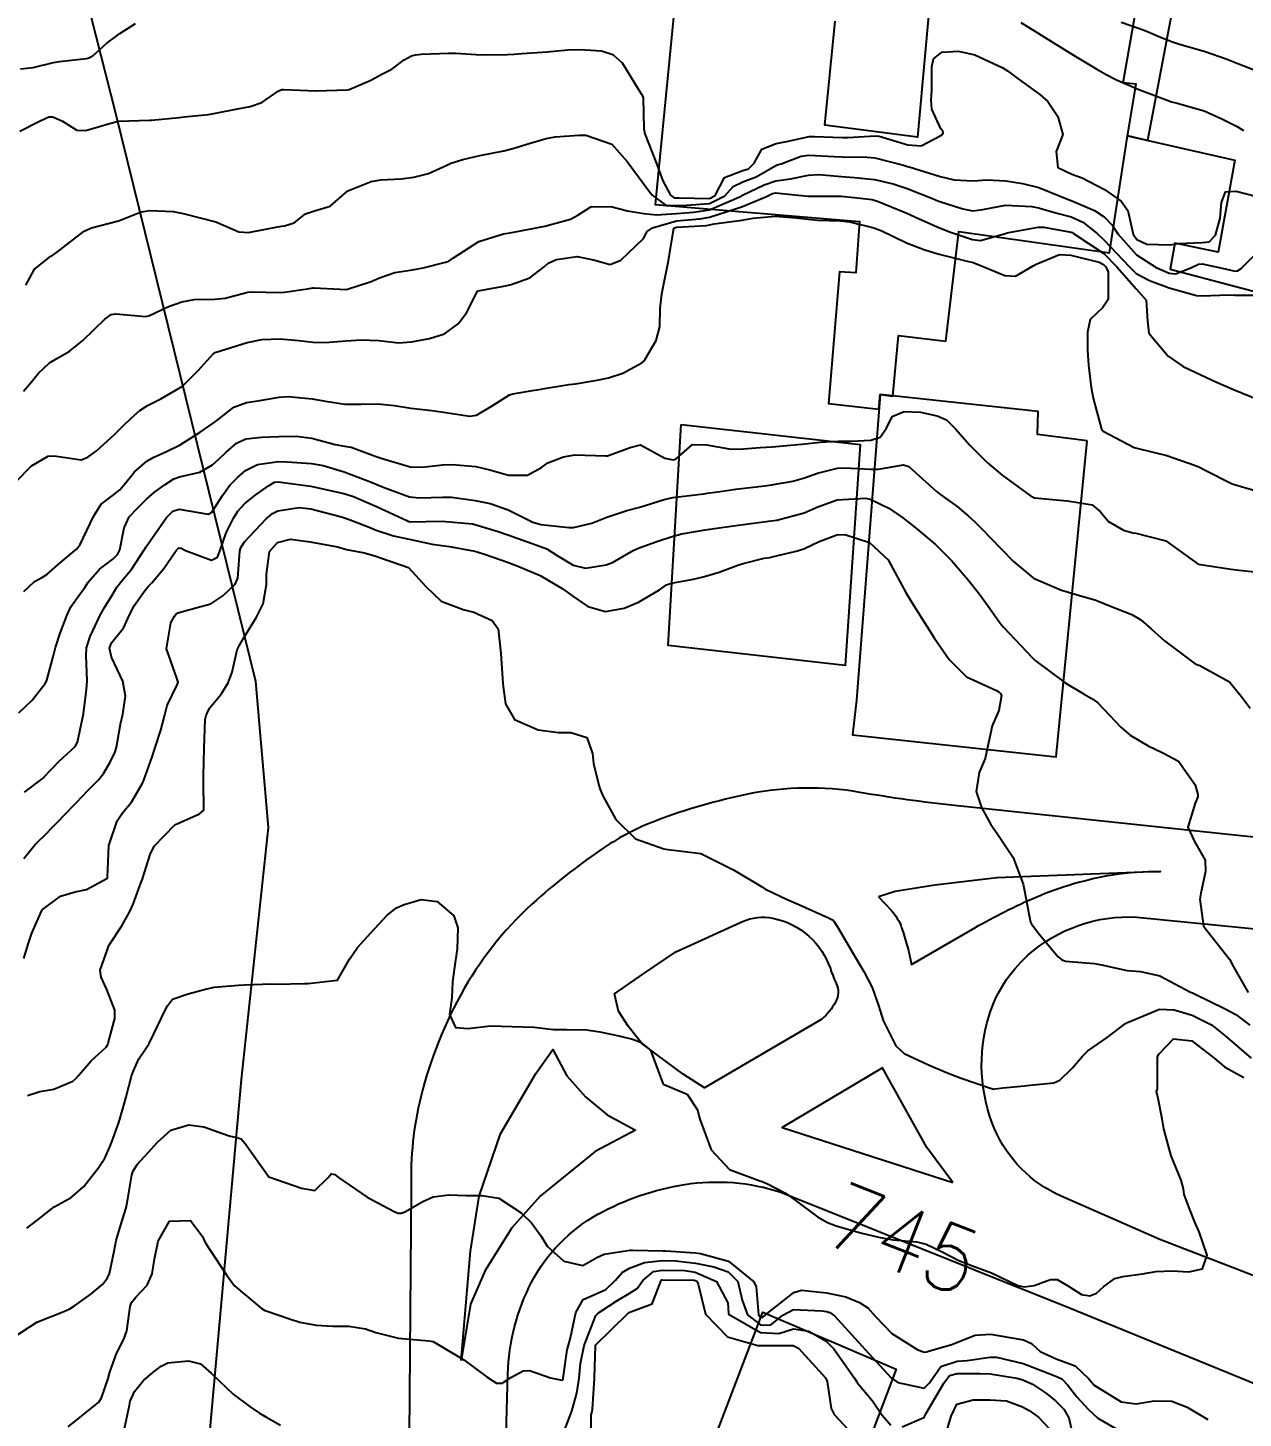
# Model space of a CAD drawing. Header units: metres. Extents: x 318500 to 325275, y 7408834 to 7428799.
# Drawn here: x 320256.3 to 320330.3, y 7413129 to 7413213.5 of the extents above; entities that cross this region are included whole.
import ezdxf
from ezdxf.enums import TextEntityAlignment as Align

# ---------------------------------------------------------------- set-up
doc = ezdxf.new("R2010")
doc.units = ezdxf.units.M
doc.header["$MEASUREMENT"] = 0
for name, color, linetype in [('Cotas', 45, 'Continuous'), ('Curvas de Nivel 1m', 11, 'Continuous'), ('Curvas de Nivel 5m', 15, 'Continuous'), ('Divisas', 45, 'Continuous'), ('Edificações', 30, 'Continuous'), ('Vias Primárias', 230, 'Continuous')]:
    doc.layers.add(name, color=color, linetype=linetype)
doc.styles.add('Style-STANDARD', font='STANDARD.shx')

msp = doc.modelspace()

# ---------------------------------------------------------------- linework, layer by layer
at = {"layer": 'Curvas de Nivel 1m', "flags": 128}
for points, elevation in [([(320316.727, 7413213.848), (320317.95, 7413213.093), (320317.971, 7413213.08), (320318.004, 7413213.059), (320319.933, 7413211.874), (320321.351, 7413211.016), (320321.915, 7413210.69), (320322.548, 7413210.363), (320323.902, 7413209.772), (320325.782, 7413209.062), (320325.891, 7413209.033), (320326.243, 7413208.946), (320327.885, 7413208.48), (320328.959, 7413207.992), (320329.876, 7413207.522), (320330.269, 7413207.289)], 734), ([(320322.828, 7413213.867), (320323.955, 7413213.494), (320324.328, 7413213.348), (320325.234, 7413212.961), (320325.946, 7413212.685), (320326.327, 7413212.563), (320327.937, 7413212.093), (320329.209, 7413211.633), (320329.927, 7413211.353), (320331.119, 7413210.882)], 733), ([(320255.907, 7413211.039), (320256.667, 7413211.121), (320257.913, 7413211.421), (320258.282, 7413211.487), (320259.918, 7413211.666), (320260.053, 7413211.693), (320260.306, 7413211.826), (320261.147, 7413212.599), (320261.934, 7413213.174), (320262.903, 7413213.796)], 734), ([(320256.219, 7413197.883), (320256.764, 7413198.855), (320257.757, 7413199.637), (320257.894, 7413199.721), (320258.078, 7413199.855), (320259.773, 7413201.153), (320260.226, 7413201.375), (320261.78, 7413201.761), (320261.932, 7413201.808), (320263.247, 7413202.329), (320263.79, 7413202.422), (320265.181, 7413202.368), (320265.787, 7413202.234), (320267.78, 7413201.73), (320269.19, 7413201.125), (320269.774, 7413201.079), (320271.538, 7413201.434), (320271.778, 7413201.472), (320271.954, 7413201.493), (320272.536, 7413201.662), (320273.225, 7413202.219), (320273.791, 7413202.39), (320274.741, 7413202.691), (320275.81, 7413203.62), (320277.232, 7413204.186), (320277.82, 7413204.28), (320279.055, 7413204.345), (320279.823, 7413204.442), (320280.71, 7413204.674), (320281.835, 7413205.175), (320282.081, 7413205.291), (320282.799, 7413205.526), (320283.843, 7413205.768), (320285.288, 7413206.053), (320285.847, 7413206.194), (320286.902, 7413206.521), (320287.86, 7413206.805), (320288.414, 7413206.899), (320289.864, 7413206.999), (320290.28, 7413207.01), (320291.856, 7413206.458), (320292.792, 7413205.396), (320293.819, 7413204.009), (320294.291, 7413203.373), (320295.163, 7413202.719), (320295.804, 7413202.716), (320296.398, 7413202.751), (320297.805, 7413202.844), (320298.735, 7413203.316), (320299.243, 7413203.884), (320299.823, 7413204.16), (320300.643, 7413204.472), (320301.838, 7413205.157), (320301.917, 7413205.191), (320302.15, 7413205.267), (320303.381, 7413205.721), (320303.848, 7413205.791), (320305.373, 7413205.701), (320305.847, 7413205.675), (320307.378, 7413205.666), (320307.846, 7413205.622), (320309.602, 7413205.172), (320309.839, 7413205.1), (320309.942, 7413205.065), (320311.83, 7413204.488), (320312.67, 7413204.284), (320313.827, 7413204.219), (320314.655, 7413204.274), (320315.827, 7413204.219), (320316.829, 7413204.071), (320317.821, 7413203.814), (320319.779, 7413203.03), (320319.802, 7413203.022), (320321.205, 7413202.417), (320321.8, 7413202.043), (320322.308, 7413201.515), (320322.638, 7413200.997), (320323.771, 7413199.718), (320324.957, 7413198.962), (320325.755, 7413198.617), (320326.137, 7413198.564), (320327.07, 7413198.937), (320327.538, 7413199.157), (320327.764, 7413199.167), (320328.976, 7413198.912), (320329.758, 7413198.735), (320329.912, 7413198.743), (320330.128, 7413198.894), (320330.95, 7413199.705)], 736), ([(320256.077, 7413191.442), (320256.469, 7413191.872), (320256.997, 7413192.529), (320257.67, 7413193.162), (320258.108, 7413193.419), (320258.867, 7413193.842), (320259.687, 7413194.524), (320261.041, 7413195.817), (320261.424, 7413196.093), (320261.705, 7413196.139), (320263.508, 7413195.977), (320263.704, 7413196.023), (320264.9, 7413196.574), (320265.717, 7413196.874), (320266.458, 7413197.003), (320267.719, 7413197.028), (320268.348, 7413197.093), (320269.726, 7413197.455), (320269.941, 7413197.482), (320271.727, 7413197.439), (320271.947, 7413197.447), (320273.354, 7413197.654), (320273.673, 7413197.708), (320273.731, 7413197.713), (320275.73, 7413197.62), (320277.23, 7413198.105), (320277.741, 7413198.334), (320278.675, 7413198.652), (320279.749, 7413198.811), (320280.382, 7413198.929), (320281.756, 7413199.271), (320281.946, 7413199.348), (320282.229, 7413199.533), (320283.77, 7413200.53), (320285.276, 7413200.996), (320285.776, 7413201.088), (320287.78, 7413201.46), (320289.339, 7413201.884), (320289.791, 7413202.14), (320290.589, 7413202.635), (320291.803, 7413202.666), (320292.804, 7413202.398), (320293.799, 7413202.232), (320294.58, 7413202.15), (320295.799, 7413202.247), (320296.818, 7413202.322), (320297.801, 7413202.467), (320299.718, 7413203.301), (320299.773, 7413203.339), (320299.811, 7413203.361), (320301.125, 7413203.976), (320301.824, 7413204.22), (320302.733, 7413204.354), (320303.83, 7413204.566), (320304.455, 7413204.616), (320305.829, 7413204.486), (320306.614, 7413204.422), (320307.827, 7413204.298), (320308.967, 7413204.034), (320309.819, 7413203.751), (320311.368, 7413203.147), (320311.677, 7413203.011), (320311.808, 7413202.959), (320313.21, 7413202.525), (320313.803, 7413202.406), (320314.422, 7413202.486), (320315.807, 7413202.748), (320317.4, 7413202.66), (320317.805, 7413202.578), (320319.007, 7413202.247), (320319.8, 7413202.027), (320320.493, 7413201.719), (320321.382, 7413201.014), (320321.784, 7413200.633), (320323.347, 7413198.986), (320323.754, 7413198.595), (320324.551, 7413198.164), (320325.742, 7413197.72), (320327.41, 7413197.258), (320327.734, 7413197.227), (320329.353, 7413197.288), (320329.735, 7413197.266), (320331.346, 7413197.265)], 737), ([(320255.57, 7413185.88), (320256.566, 7413186.889), (320257.594, 7413187.478), (320257.947, 7413187.502), (320259.592, 7413187.268), (320259.997, 7413187.421), (320260.525, 7413187.816), (320261.61, 7413188.792), (320262.114, 7413189.296), (320262.629, 7413189.79), (320263.156, 7413190.256), (320263.632, 7413190.554), (320264.437, 7413190.969), (320265.649, 7413191.671), (320265.698, 7413191.701), (320265.758, 7413191.748), (320266.707, 7413192.692), (320267.632, 7413193.721), (320267.68, 7413193.753), (320267.737, 7413193.776), (320269.687, 7413194.401), (320270.582, 7413194.58), (320271.689, 7413194.618), (320272.835, 7413194.513), (320273.688, 7413194.404), (320274.433, 7413194.384), (320275.689, 7413194.486), (320276.639, 7413194.555), (320277.689, 7413194.511), (320278.883, 7413194.383), (320279.689, 7413194.424), (320280.773, 7413194.636), (320281.694, 7413194.915), (320282.509, 7413195.528), (320283.032, 7413196.198), (320283.695, 7413197.511), (320283.713, 7413197.528), (320283.73, 7413197.535), (320285.392, 7413197.837), (320285.736, 7413197.911), (320286.885, 7413198.331), (320287.753, 7413198.988), (320287.995, 7413199.218), (320288.501, 7413199.449), (320289.762, 7413199.613), (320290.742, 7413199.42), (320291.756, 7413199.135), (320292.415, 7413199.4), (320293.78, 7413200.711), (320294.011, 7413201.152), (320294.33, 7413201.372), (320295.794, 7413201.787), (320297.221, 7413201.91), (320297.797, 7413202.006), (320298.823, 7413202.337), (320299.804, 7413202.658), (320301.266, 7413203.278), (320301.624, 7413203.462), (320301.813, 7413203.503), (320303.774, 7413203.287), (320303.811, 7413203.285), (320305.737, 7413203.295), (320305.811, 7413203.292), (320306.603, 7413203.208), (320307.697, 7413203.079), (320307.809, 7413203.05), (320308.019, 7413202.977), (320309.801, 7413202.251), (320310.554, 7413201.915), (320311.792, 7413201.36), (320311.949, 7413201.296), (320312.385, 7413201.131), (320313.783, 7413200.661), (320314.288, 7413200.599), (320315.789, 7413201.012), (320315.843, 7413201.035), (320316.006, 7413201.087), (320317.794, 7413201.415), (320318.136, 7413201.397), (320319.791, 7413201.108), (320319.848, 7413201.087), (320319.934, 7413201.029), (320321.772, 7413199.796), (320322.561, 7413198.998), (320323.74, 7413197.647), (320324.344, 7413196.971), (320324.43, 7413195.682), (320324.513, 7413194.968), (320325.689, 7413193.572), (320326.607, 7413192.941), (320327.672, 7413192.429), (320328.586, 7413191.997), (320329.659, 7413191.527), (320331.315, 7413190.875)], 738), ([(320256.104, 7413179.25), (320256.757, 7413179.867), (320257.235, 7413180.122), (320257.496, 7413180.284), (320258.343, 7413181.012), (320259.307, 7413181.833), (320259.523, 7413182.112), (320260.342, 7413183.818), (320260.806, 7413184.557), (320261.56, 7413185.135), (320261.934, 7413185.426), (320262.247, 7413185.793), (320262.834, 7413186.535), (320263.591, 7413187.186), (320263.968, 7413187.401), (320264.775, 7413187.762), (320265.604, 7413188.179), (320266.824, 7413188.944), (320267.618, 7413189.48), (320267.754, 7413189.583), (320267.915, 7413189.717), (320268.869, 7413190.47), (320269.636, 7413190.753), (320270.465, 7413190.86), (320271.641, 7413191.068), (320272.189, 7413191.115), (320273.64, 7413190.977), (320274.441, 7413190.829), (320275.635, 7413190.634), (320276.594, 7413190.648), (320277.636, 7413190.674), (320278.65, 7413190.56), (320279.633, 7413190.404), (320280.925, 7413190.253), (320281.629, 7413190.16), (320283.236, 7413189.906), (320283.627, 7413189.967), (320284.58, 7413190.552), (320285.646, 7413191.209), (320285.851, 7413191.282), (320287.046, 7413191.469), (320287.562, 7413191.55), (320287.652, 7413191.568), (320289.25, 7413191.842), (320289.657, 7413191.882), (320290.973, 7413192.104), (320291.663, 7413192.253), (320292.538, 7413192.525), (320293.677, 7413193.154), (320293.801, 7413193.255), (320293.893, 7413193.377), (320294.552, 7413194.513), (320294.789, 7413195.364), (320294.808, 7413196.451), (320294.899, 7413197.362), (320295.038, 7413198.063), (320295.31, 7413199.357), (320295.372, 7413199.75), (320295.623, 7413201.353), (320295.791, 7413201.411), (320297.616, 7413201.508), (320297.792, 7413201.54), (320298.077, 7413201.61), (320299.795, 7413201.834), (320300.456, 7413201.95), (320301.798, 7413202.069), (320303.077, 7413201.978), (320303.796, 7413201.89), (320304.396, 7413201.841), (320305.796, 7413201.798), (320306.317, 7413201.734), (320307.792, 7413201.373), (320308.275, 7413201.185), (320309.779, 7413200.455), (320310.896, 7413200.031), (320311.769, 7413199.755), (320313.558, 7413199.318), (320313.762, 7413199.269), (320314.24, 7413199.105), (320315.751, 7413198.461), (320316.408, 7413198.422), (320317.487, 7413199.064), (320317.662, 7413199.161), (320317.762, 7413199.206), (320319.074, 7413199.737), (320319.77, 7413199.711), (320321.503, 7413199.273), (320321.762, 7413199.13), (320321.879, 7413199.008), (320322.043, 7413198.718), (320322.035, 7413197.005), (320321.725, 7413196.513), (320320.943, 7413195.792), (320320.778, 7413195.019), (320320.793, 7413193.92), (320320.837, 7413193.018), (320321.011, 7413191.665), (320321.131, 7413191.015), (320321.631, 7413189.132), (320321.673, 7413189.052), (320321.737, 7413189.008), (320323.615, 7413188.011), (320324.866, 7413187.706), (320325.609, 7413187.529), (320327.291, 7413186.933), (320327.598, 7413186.806), (320327.851, 7413186.672), (320329.583, 7413185.798), (320331.098, 7413185.357)], 739), ([(320256.146, 7413167.044), (320257.22, 7413167.861), (320257.282, 7413167.91), (320257.331, 7413167.958), (320258.252, 7413168.94), (320259.221, 7413169.832), (320259.363, 7413170.086), (320259.743, 7413171.825), (320259.924, 7413173.301), (320259.95, 7413173.822), (320259.888, 7413175.369), (320259.923, 7413175.823), (320260.141, 7413176.514), (320260.746, 7413177.811), (320261.002, 7413178.272), (320261.478, 7413179.031), (320261.77, 7413179.513), (320261.983, 7413179.795), (320262.667, 7413180.624), (320263.429, 7413181.781), (320263.461, 7413181.84), (320263.522, 7413181.959), (320264.779, 7413183.761), (320265.157, 7413184.144), (320265.548, 7413184.268), (320267.312, 7413183.955), (320267.545, 7413184.075), (320268.18, 7413185.094), (320268.642, 7413185.709), (320269.092, 7413186.19), (320269.584, 7413186.618), (320270.309, 7413186.969), (320271.592, 7413187.16), (320272.108, 7413187.147), (320273.591, 7413187.037), (320274.308, 7413186.914), (320275.584, 7413186.531), (320277.282, 7413185.886), (320277.573, 7413185.768), (320278.017, 7413185.583), (320279.562, 7413185.015), (320280.172, 7413184.943), (320281.562, 7413184.999), (320282.112, 7413184.982), (320283.559, 7413184.794), (320284.455, 7413184.598), (320285.551, 7413184.215), (320287.062, 7413183.465), (320287.539, 7413183.321), (320289.248, 7413183.146), (320289.537, 7413183.141), (320290.655, 7413183.413), (320291.554, 7413183.765), (320292.768, 7413184.177), (320293.56, 7413184.381), (320295.047, 7413184.84), (320295.566, 7413184.976), (320297.442, 7413185.196), (320297.569, 7413185.208), (320297.665, 7413185.223), (320298.299, 7413185.313), (320299.398, 7413185.477), (320299.573, 7413185.493), (320301.172, 7413185.68), (320301.577, 7413185.738), (320302.859, 7413185.972), (320303.584, 7413186.174), (320304.37, 7413186.45), (320305.593, 7413186.746), (320306.029, 7413186.778), (320307.593, 7413186.694), (320308.085, 7413186.691), (320309.597, 7413186.949), (320309.916, 7413186.845), (320311.573, 7413185.361), (320311.859, 7413185.136), (320312.857, 7413184.415), (320313.557, 7413183.834), (320313.935, 7413183.486), (320314.313, 7413183.099), (320315.531, 7413181.841), (320316.283, 7413181.072), (320317.505, 7413180.06), (320319.197, 7413179.332), (320319.493, 7413179.253), (320320.291, 7413179.018), (320321.228, 7413178.745), (320321.486, 7413178.647), (320322.077, 7413178.401), (320323.479, 7413177.857), (320324.038, 7413177.534), (320324.675, 7413176.962), (320325.46, 7413176.256), (320327.249, 7413174.923), (320327.438, 7413174.816), (320327.607, 7413174.748), (320329.423, 7413173.77), (320330.133, 7413172.889), (320330.68, 7413172.158)], 741), ([(320256.11, 7413163.029), (320256.8, 7413163.865), (320257.035, 7413164.11), (320257.285, 7413164.342), (320258.742, 7413165.838), (320259.013, 7413166.126), (320259.309, 7413166.434), (320259.995, 7413167.145), (320260.639, 7413167.81), (320260.949, 7413168.192), (320261.346, 7413168.868), (320261.656, 7413169.496), (320261.749, 7413169.796), (320261.987, 7413171.18), (320262.134, 7413171.792), (320262.296, 7413172.891), (320262.117, 7413173.793), (320261.432, 7413175.261), (320261.324, 7413175.802), (320261.443, 7413176.129), (320262.183, 7413177.062), (320262.519, 7413177.789), (320262.828, 7413178.429), (320263.483, 7413179.333), (320263.693, 7413179.571), (320263.88, 7413179.774), (320264.613, 7413180.654), (320265.375, 7413181.752), (320265.522, 7413181.901), (320265.669, 7413181.895), (320265.944, 7413181.744), (320267.512, 7413181.154), (320267.884, 7413181.347), (320268.022, 7413181.715), (320268.416, 7413182.827), (320268.846, 7413183.707), (320269.114, 7413184.137), (320269.554, 7413184.611), (320270.157, 7413185.095), (320270.984, 7413185.679), (320271.353, 7413185.893), (320271.574, 7413185.918), (320273.557, 7413185.653), (320273.635, 7413185.639), (320275.564, 7413185.22), (320276.144, 7413185.029), (320277.552, 7413184.422), (320279.389, 7413183.562), (320279.496, 7413183.517), (320279.539, 7413183.506), (320279.6, 7413183.499), (320281.54, 7413183.54), (320283.396, 7413183.369), (320283.538, 7413183.336), (320284.942, 7413182.896), (320285.532, 7413182.708), (320286.73, 7413182.265), (320287.525, 7413181.988), (320287.91, 7413181.841), (320288.533, 7413181.445), (320289.512, 7413180.864), (320290.253, 7413180.674), (320291.512, 7413180.868), (320291.892, 7413181.019), (320292.532, 7413181.39), (320293.158, 7413181.751), (320293.528, 7413181.911), (320294.605, 7413182.292), (320295.539, 7413182.602), (320296.127, 7413182.756), (320297.545, 7413183), (320297.824, 7413183.039), (320299.55, 7413183.278), (320299.568, 7413183.281), (320299.707, 7413183.298), (320301.553, 7413183.544), (320301.888, 7413183.6), (320303.558, 7413184.041), (320304.395, 7413184.398), (320305.566, 7413184.82), (320307.304, 7413184.93), (320307.567, 7413184.875), (320308.71, 7413184.322), (320309.556, 7413183.734), (320310.302, 7413183.152), (320311.535, 7413182.113), (320312.529, 7413181.125), (320313.503, 7413179.99), (320314.209, 7413179.099), (320314.745, 7413178.353), (320315.472, 7413177.326), (320315.676, 7413177.078), (320317.442, 7413175.214), (320317.612, 7413175.057), (320319.42, 7413173.704), (320320.583, 7413173.012), (320321.118, 7413172.715), (320321.405, 7413172.481), (320322.84, 7413170.986), (320323.383, 7413170.519), (320324.468, 7413169.869), (320325.368, 7413169.452), (320326.31, 7413168.936), (320327.339, 7413167.498), (320327.499, 7413166.918), (320327.485, 7413166.762), (320327.325, 7413166.393), (320326.892, 7413164.926), (320327.297, 7413164.053), (320327.935, 7413162.913), (320327.954, 7413162.228), (320327.68, 7413160.916), (320327.608, 7413160.554), (320327.846, 7413158.914), (320329.204, 7413157.175), (320329.43, 7413156.897), (320329.661, 7413156.425), (320330.556, 7413154.879)], 742), ([(320256.113, 7413156.944), (320256.389, 7413157.868), (320256.586, 7413158.486), (320257.192, 7413159.86), (320257.201, 7413159.879), (320257.221, 7413159.901), (320258.341, 7413160.736), (320259.237, 7413160.991), (320259.919, 7413161.141), (320261.156, 7413161.801), (320261.194, 7413161.858), (320261.28, 7413163.8), (320261.78, 7413165.31), (320262.096, 7413165.792), (320262.65, 7413166.447), (320263.327, 7413167.604), (320263.384, 7413167.724), (320263.408, 7413167.779), (320263.915, 7413169.208), (320264.094, 7413169.769), (320264.437, 7413170.83), (320264.676, 7413171.761), (320264.818, 7413172.329), (320265.407, 7413173.535), (320265.478, 7413173.68), (320265.484, 7413173.749), (320265.414, 7413173.988), (320264.786, 7413175.76), (320265.039, 7413177.34), (320265.273, 7413177.753), (320265.357, 7413177.856), (320265.463, 7413177.948), (320266.861, 7413178.337), (320267.472, 7413178.506), (320268.199, 7413178.993), (320268.958, 7413179.705), (320269.126, 7413180.074), (320269.247, 7413181.703), (320269.303, 7413181.921), (320269.526, 7413182.275), (320270.85, 7413183.68), (320271.224, 7413183.996), (320271.547, 7413184.157), (320272.85, 7413184.351), (320273.549, 7413184.27), (320275.351, 7413183.814), (320275.542, 7413183.76), (320275.944, 7413183.614), (320277.101, 7413183.161), (320277.534, 7413182.989), (320278.594, 7413182.637), (320279.529, 7413182.427), (320280.942, 7413182.13), (320281.525, 7413182.047), (320281.99, 7413181.999), (320283.522, 7413181.699), (320283.675, 7413181.661), (320284.184, 7413181.5), (320285.513, 7413181.035), (320286.201, 7413180.782), (320287.501, 7413180.218), (320288.835, 7413179.44), (320289.483, 7413178.972), (320290.403, 7413178.345), (320291.476, 7413178.035), (320292.617, 7413178.25), (320293.482, 7413178.612), (320294.769, 7413179.361), (320295.195, 7413179.654), (320295.496, 7413179.77), (320296.826, 7413180.004), (320297.503, 7413180.17), (320298.39, 7413180.428), (320299.513, 7413180.85), (320299.844, 7413180.966), (320301.122, 7413181.276), (320301.461, 7413181.33), (320301.521, 7413181.34), (320303.074, 7413181.7), (320303.529, 7413181.846), (320304.47, 7413182.296), (320305.542, 7413182.695), (320306.029, 7413182.727), (320307.536, 7413182.24), (320308.668, 7413181.173), (320309.497, 7413179.642), (320309.749, 7413179.157), (320310.21, 7413178.425), (320311.011, 7413177.145), (320311.459, 7413176.436), (320312.364, 7413175.126), (320313.424, 7413174.061), (320315.26, 7413173.234), (320315.411, 7413173.14), (320315.472, 7413173.079), (320315.559, 7413172.928), (320315.399, 7413172.016), (320314.996, 7413171.086), (320314.695, 7413169.766), (320314.565, 7413169.092), (320314.204, 7413168.24), (320314.015, 7413167.1), (320314.348, 7413166.122), (320314.9, 7413165.086), (320315.302, 7413164.54), (320316.262, 7413163.07), (320316.871, 7413161.449), (320316.956, 7413161.063), (320317.235, 7413159.563), (320317.322, 7413159.15), (320317.362, 7413159.058), (320317.868, 7413158.403), (320319.008, 7413157.033), (320319.198, 7413156.88), (320319.441, 7413156.782), (320321.194, 7413156.629), (320321.644, 7413156.545), (320323.188, 7413156.2), (320324.007, 7413156.148), (320325.184, 7413155.881), (320327.01, 7413154.922), (320327.119, 7413154.87), (320327.169, 7413154.848), (320327.301, 7413154.787), (320329.16, 7413153.876), (320329.809, 7413153.543), (320330.665, 7413152.877)], 743), ([(320256.331, 7413148.608), (320257.075, 7413148.843), (320257.922, 7413149.002), (320259.085, 7413149.485), (320259.272, 7413149.643), (320259.421, 7413149.825), (320260.206, 7413150.711), (320261.116, 7413151.551), (320261.213, 7413151.705), (320261.243, 7413151.799), (320261.63, 7413153.3), (320261.635, 7413153.795), (320261.159, 7413155.064), (320260.799, 7413155.806), (320260.754, 7413156.229), (320261.195, 7413157.491), (320261.275, 7413157.723), (320261.317, 7413157.799), (320262.074, 7413158.928), (320262.55, 7413159.787), (320262.759, 7413160.252), (320263.247, 7413161.577), (320263.303, 7413161.726), (320263.321, 7413161.779), (320263.779, 7413163.266), (320264.041, 7413163.769), (320265.293, 7413165.072), (320266.797, 7413165.728), (320267.06, 7413165.967), (320267.033, 7413167.724), (320267.041, 7413168.018), (320267.078, 7413169.724), (320267.133, 7413171.479), (320267.203, 7413171.723), (320267.249, 7413171.855), (320267.387, 7413172.169), (320268.109, 7413173.003), (320268.54, 7413173.709), (320268.772, 7413174.354), (320269.083, 7413175.704), (320269.191, 7413175.954), (320269.447, 7413176.384), (320270.251, 7413177.688), (320270.661, 7413178.494), (320270.868, 7413179.679), (320270.864, 7413180.315), (320271.053, 7413181.677), (320271.526, 7413182.237), (320272.313, 7413182.443), (320273.526, 7413182.27), (320275.173, 7413181.974), (320275.522, 7413181.868), (320275.717, 7413181.812), (320276.82, 7413181.6), (320277.517, 7413181.399), (320277.793, 7413181.309), (320279.507, 7413180.713), (320280.552, 7413179.549), (320281.477, 7413178.669), (320282.826, 7413178.164), (320283.467, 7413177.995), (320284.575, 7413177.493), (320284.958, 7413176.99), (320285.108, 7413175.485), (320285.239, 7413173.656), (320285.257, 7413173.482), (320285.394, 7413172.424), (320285.947, 7413171.474), (320287.374, 7413170.842), (320288.61, 7413170.679), (320289.372, 7413170.676), (320290.344, 7413170.385), (320290.693, 7413169.41), (320290.737, 7413168.796), (320291.081, 7413167.404), (320291.149, 7413167.224), (320291.322, 7413166.835), (320292.099, 7413165.392), (320293.293, 7413164.222), (320295.029, 7413163.609), (320295.283, 7413163.568), (320297.28, 7413163.32), (320299.265, 7413162.333), (320301.023, 7413161.273), (320301.16, 7413161.182), (320301.249, 7413161.127), (320302.515, 7413160.523), (320303.24, 7413160.222), (320305.046, 7413159.408), (320305.231, 7413159.313), (320305.291, 7413159.28), (320305.362, 7413159.218), (320305.576, 7413158.864), (320306.556, 7413157.2), (320307.184, 7413156.145), (320307.686, 7413155.182), (320308.07, 7413154.087), (320308.365, 7413153.172), (320309.127, 7413151.634), (320309.642, 7413151.155), (320311.11, 7413150.472), (320312.219, 7413150.007), (320313.098, 7413149.664), (320314.83, 7413149.084), (320315.02, 7413149.011), (320315.089, 7413148.997), (320315.164, 7413149.005), (320315.652, 7413149.074), (320316.95, 7413149.204), (320317.092, 7413149.216), (320318.748, 7413149.383), (320319.098, 7413149.545), (320319.859, 7413150.269), (320320.487, 7413151.01), (320320.8, 7413151.329), (320321.128, 7413151.55), (320321.99, 7413152.138), (320323.097, 7413152.981), (320323.129, 7413153.001), (320323.15, 7413153.008), (320323.212, 7413153.041), (320325.159, 7413153.854), (320326.046, 7413153.824), (320327.156, 7413153.488), (320328.331, 7413152.908), (320329.141, 7413152.267), (320330.739, 7413150.876)], 744), ([(320255.443, 7413133.874), (320256.89, 7413134.828), (320258.535, 7413135.474), (320258.898, 7413135.633), (320259.186, 7413135.826), (320260.183, 7413136.539), (320260.92, 7413137.13), (320261.202, 7413137.521), (320261.318, 7413137.796), (320261.597, 7413139.147), (320261.727, 7413139.792), (320262.011, 7413140.748), (320262.321, 7413141.787), (320262.438, 7413142.336), (320262.674, 7413143.783), (320262.758, 7413144.038), (320263.02, 7413144.429), (320263.665, 7413145.136), (320264.228, 7413145.762), (320265.048, 7413146.51), (320266.148, 7413146.83), (320267.05, 7413146.697), (320268.587, 7413146.163), (320269.044, 7413146.055), (320269.325, 7413145.978), (320269.572, 7413145.692), (320271.01, 7413143.67), (320273, 7413142.972), (320273.793, 7413142.837), (320274.611, 7413143.624), (320274.786, 7413143.849), (320275.013, 7413143.801), (320275.244, 7413143.616), (320276.993, 7413142.427), (320278.628, 7413141.565), (320278.878, 7413141.461), (320278.979, 7413141.449), (320279.076, 7413141.462), (320279.317, 7413141.557), (320280.373, 7413142.163), (320280.994, 7413142.448), (320281.944, 7413142.577), (320282.995, 7413142.536), (320283.961, 7413142.53), (320284.993, 7413142.374), (320286.345, 7413141.466), (320286.974, 7413140.869), (320287.566, 7413140.051), (320287.937, 7413139.445), (320288.947, 7413138.542), (320290.089, 7413138.266), (320290.95, 7413138.749), (320291.386, 7413138.963), (320292.957, 7413139.2), (320293.135, 7413139.199), (320294.957, 7413139.158), (320295.151, 7413139.154), (320296.956, 7413139.036), (320297.261, 7413139.011), (320298.949, 7413138.541), (320300.504, 7413137.276), (320300.632, 7413136.979), (320300.778, 7413135.272), (320300.908, 7413135.14), (320301.042, 7413135.134), (320301.215, 7413135.265), (320302.924, 7413136.633), (320303.387, 7413136.774), (320304.924, 7413136.606), (320306.084, 7413136.365), (320306.918, 7413136.017), (320307.431, 7413135.698), (320307.887, 7413135.175), (320308.895, 7413134.129), (320310.459, 7413133.144), (320310.878, 7413132.999), (320310.991, 7413133.026), (320311.323, 7413133.133), (320312.532, 7413133.469), (320312.888, 7413133.611), (320313.948, 7413134.041), (320314.895, 7413134.1), (320316.063, 7413133.898), (320316.89, 7413133.748), (320317.374, 7413133.539), (320317.911, 7413133.045), (320318.874, 7413132.597), (320320.028, 7413132.173), (320320.856, 7413131.397), (320321.193, 7413130.997), (320322.84, 7413129.974), (320323.741, 7413129.869), (320324.841, 7413130.04), (320325.923, 7413130.016), (320326.837, 7413129.666), (320328.105, 7413128.907)], 746), ([(320258.806, 7413128.459), (320260.466, 7413129.805), (320260.663, 7413129.961), (320260.826, 7413130.232), (320261.231, 7413131.41), (320261.341, 7413131.795), (320261.733, 7413132.925), (320262.192, 7413133.787), (320262.376, 7413134.295), (320262.571, 7413135.783), (320262.662, 7413136.024), (320262.908, 7413136.337), (320263.604, 7413137.086), (320263.902, 7413137.765), (320264.044, 7413138.663), (320264.284, 7413139.76), (320264.972, 7413140.96), (320266.241, 7413141), (320266.963, 7413140.039), (320267.12, 7413139.718), (320267.352, 7413139.318), (320268.427, 7413137.705), (320268.92, 7413137.046), (320270.528, 7413135.676), (320270.767, 7413135.541), (320270.898, 7413135.489), (320272.264, 7413135.02), (320272.892, 7413134.834), (320273.881, 7413134.639), (320274.89, 7413134.575), (320275.875, 7413134.59), (320276.888, 7413134.426), (320277.509, 7413134.203), (320278.883, 7413133.862), (320280.735, 7413133.688), (320280.881, 7413133.681), (320280.994, 7413133.651), (320281.197, 7413133.535), (320282.865, 7413132.531), (320284.287, 7413131.488), (320284.844, 7413131.109), (320285.202, 7413131.119), (320285.719, 7413131.471), (320286.461, 7413131.859), (320286.856, 7413131.881), (320288.139, 7413131.441), (320288.848, 7413131.297), (320288.9, 7413131.378), (320288.908, 7413131.429), (320289.152, 7413133.15), (320289.218, 7413133.425), (320289.345, 7413133.883), (320289.678, 7413135.418), (320290.115, 7413136.209), (320290.917, 7413136.543), (320291.505, 7413136.811), (320292.09, 7413137.388), (320292.485, 7413137.837), (320292.941, 7413138.11), (320293.854, 7413138.459), (320294.948, 7413138.58), (320295.732, 7413138.555), (320296.946, 7413138.419), (320298.056, 7413138.196), (320298.939, 7413137.895), (320299.518, 7413137.291), (320299.792, 7413136.16), (320300.104, 7413135.282), (320300.901, 7413134.673), (320301.511, 7413134.65), (320302.269, 7413135.25), (320302.914, 7413135.606), (320304.621, 7413135.515), (320304.912, 7413135.469), (320305.112, 7413135.417), (320305.397, 7413135.213), (320306.886, 7413133.591), (320307.254, 7413133.184), (320308.854, 7413131.442), (320309.262, 7413131.156), (320310.847, 7413130.805), (320311.182, 7413131.135), (320311.864, 7413132.126), (320312.87, 7413132.447), (320313.476, 7413132.496), (320314.874, 7413132.703), (320315.256, 7413132.695), (320316.869, 7413132.321), (320318.028, 7413131.877), (320318.858, 7413131.546), (320319.216, 7413131.385), (320319.568, 7413131.019), (320320.129, 7413130.297), (320320.835, 7413129.534), (320321.414, 7413128.994), (320322.818, 7413128.178)], 747), ([(320288.803, 7413127.771), (320289.431, 7413129.421), (320289.737, 7413130.516), (320289.877, 7413131.415), (320289.957, 7413132.32), (320290.172, 7413133.411), (320290.898, 7413135.233), (320291.044, 7413135.399), (320292.17, 7413136.129), (320292.918, 7413136.563), (320293.411, 7413136.884), (320293.751, 7413137.368), (320294.395, 7413137.902), (320294.94, 7413137.994), (320296.304, 7413137.965), (320296.938, 7413137.872), (320298.22, 7413137.307), (320298.917, 7413136.008), (320298.959, 7413135.348), (320298.996, 7413135.299), (320300.894, 7413134.204), (320302.014, 7413134.132), (320302.898, 7413134.425), (320303.847, 7413134.279), (320304.887, 7413133.668), (320305.357, 7413133.213), (320306.618, 7413131.429), (320306.761, 7413131.191), (320306.794, 7413131.136), (320306.849, 7413131.069), (320307.707, 7413130.045), (320308.295, 7413129.168), (320308.821, 7413128.569)], 748), ([(320290.577, 7413127.403), (320290.612, 7413129.197), (320290.66, 7413129.402), (320290.687, 7413129.537), (320290.805, 7413131.401), (320290.805, 7413131.446), (320290.866, 7413133.4), (320290.88, 7413133.443), (320292.852, 7413135.38), (320292.878, 7413135.402), (320292.9, 7413135.41), (320294.319, 7413135.949), (320294.854, 7413137.351), (320294.89, 7413137.392), (320294.931, 7413137.398), (320296.872, 7413137.38), (320296.931, 7413137.37), (320297.038, 7413137.319), (320297.11, 7413137.136), (320297.551, 7413135.314), (320298.89, 7413133.943), (320300.745, 7413133.409), (320300.882, 7413133.401), (320302.72, 7413133.405), (320302.882, 7413133.404), (320303.203, 7413133.237), (320304.853, 7413131.448), (320304.949, 7413131.219), (320305.206, 7413129.587), (320305.383, 7413129.212), (320306.807, 7413127.685)], 749), ([(320262.229, 7413128.362), (320262.525, 7413129.783), (320262.579, 7413130.027), (320262.832, 7413130.602), (320263.363, 7413131.252), (320263.951, 7413131.763), (320264.458, 7413132.154), (320264.859, 7413132.347), (320266.117, 7413132.475), (320266.858, 7413132.286), (320267.516, 7413131.713), (320268.831, 7413130.439), (320269.86, 7413129.684), (320270.443, 7413129.303), (320270.814, 7413129.063), (320271.71, 7413128.558)], 748), ([(320309.508, 7413128.464), (320310.828, 7413129.025), (320310.877, 7413129.092), (320310.894, 7413129.139), (320310.952, 7413129.258), (320312.041, 7413131.122), (320312.397, 7413131.577), (320312.859, 7413131.711), (320314.239, 7413131.71), (320314.859, 7413131.691), (320316.491, 7413131.428), (320316.854, 7413131.325), (320317.438, 7413131.051), (320318.292, 7413130.486), (320318.84, 7413130.048), (320319.344, 7413129.531), (320319.645, 7413129.018), (320319.898, 7413127.929)], 748), ([(320312.112, 7413127.819), (320312.493, 7413129.115), (320312.837, 7413129.846), (320313.843, 7413130.098), (320314.84, 7413130.108), (320315.861, 7413130.049), (320316.836, 7413129.687), (320317.232, 7413129.452), (320317.806, 7413129.045), (320318.814, 7413127.979)], 749)]:
    msp.add_lwpolyline(points, dxfattribs=dict(at, elevation=elevation))
at = {"layer": 'Curvas de Nivel 5m', "flags": 128}
for points, elevation in [([(320255.854, 7413207.25), (320257.108, 7413207.871), (320257.622, 7413208.105), (320257.864, 7413208.12), (320258.465, 7413207.851), (320259.321, 7413207.304), (320259.855, 7413207.293), (320260.277, 7413207.405), (320261.686, 7413207.812), (320261.818, 7413207.853), (320261.861, 7413207.859), (320263.742, 7413207.902), (320263.862, 7413207.909), (320265.548, 7413208.072), (320265.865, 7413208.113), (320267.339, 7413208.264), (320267.869, 7413208.355), (320268.997, 7413208.589), (320269.876, 7413208.739), (320270.588, 7413208.981), (320271.564, 7413209.675), (320271.79, 7413209.773), (320271.892, 7413209.774), (320273.855, 7413209.686), (320273.891, 7413209.686), (320275.765, 7413209.749), (320275.892, 7413209.769), (320277.173, 7413210.328), (320277.907, 7413210.72), (320278.482, 7413211.014), (320279.229, 7413211.577), (320279.68, 7413211.815), (320279.923, 7413211.883), (320280.288, 7413211.929), (320281.924, 7413211.977), (320282.367, 7413211.976), (320283.924, 7413211.888), (320285.514, 7413211.904), (320285.924, 7413211.933), (320286.415, 7413211.971), (320287.929, 7413212.057), (320289.192, 7413212.18), (320289.932, 7413212.2), (320291.228, 7413212.119), (320291.928, 7413211.911), (320292.498, 7413211.401), (320293.416, 7413209.868), (320293.736, 7413209.382), (320293.771, 7413209.264), (320293.802, 7413207.381), (320293.866, 7413207.085), (320294.527, 7413205.37), (320294.971, 7413204.214), (320295.427, 7413203.356), (320295.644, 7413203.188), (320295.808, 7413203.185), (320295.964, 7413203.193), (320297.808, 7413203.147), (320298.153, 7413203.325), (320298.714, 7413204.429), (320299.833, 7413204.842), (320300.181, 7413204.949), (320300.523, 7413205.29), (320300.982, 7413206.154), (320301.858, 7413206.488), (320302.51, 7413206.613), (320303.865, 7413206.91), (320304.184, 7413206.926), (320305.865, 7413206.858), (320306.217, 7413206.862), (320307.867, 7413206.963), (320308.123, 7413206.931), (320309.858, 7413206.403), (320310.67, 7413206.345), (320311.868, 7413206.978), (320311.96, 7413207.047), (320312.01, 7413207.138), (320311.981, 7413207.248), (320311.872, 7413207.39), (320311.313, 7413208.577), (320311.285, 7413209.149), (320311.324, 7413209.724), (320311.318, 7413211.149), (320311.426, 7413211.649), (320311.934, 7413212.056), (320312.944, 7413212.116), (320313.932, 7413211.878), (320315.638, 7413211.093), (320315.917, 7413210.914), (320316.571, 7413210.42), (320317.896, 7413209.468), (320318.368, 7413209.053), (320318.972, 7413208.135), (320319.289, 7413207.039), (320318.883, 7413206.016), (320318.988, 7413205.043), (320319.834, 7413204.637), (320320.456, 7413204.399), (320321.82, 7413203.694), (320322.841, 7413202.995), (320323.228, 7413202.413), (320323.569, 7413200.983), (320323.785, 7413200.663), (320324.387, 7413200.365), (320325.781, 7413200.335), (320326.313, 7413200.414), (320327.783, 7413200.464), (320328.19, 7413200.517), (320328.576, 7413200.918), (320328.846, 7413201.96), (320328.932, 7413202.913), (320329.182, 7413203.547), (320329.82, 7413203.597), (320331.547, 7413203.141)], 735), ([(320255.81, 7413171.876), (320256.622, 7413172.638), (320257.407, 7413173.65), (320257.476, 7413173.792), (320257.495, 7413173.859), (320257.913, 7413175.372), (320258.033, 7413175.851), (320258.314, 7413176.713), (320258.744, 7413177.841), (320258.974, 7413178.331), (320259.478, 7413179.027), (320259.813, 7413179.497), (320260.028, 7413179.822), (320260.71, 7413180.604), (320261.511, 7413181.227), (320261.807, 7413181.505), (320261.94, 7413181.796), (320262.198, 7413183.129), (320262.52, 7413183.79), (320263.01, 7413184.324), (320263.556, 7413184.859), (320264.051, 7413185.284), (320264.709, 7413185.763), (320265.231, 7413186.1), (320265.577, 7413186.224), (320266.81, 7413186.503), (320267.588, 7413186.947), (320267.983, 7413187.327), (320268.386, 7413187.712), (320269.043, 7413188.268), (320269.608, 7413188.546), (320270.571, 7413188.647), (320271.61, 7413188.688), (320272.658, 7413188.701), (320273.609, 7413188.574), (320275.039, 7413188.192), (320275.605, 7413188.085), (320276.01, 7413188.02), (320277.153, 7413187.597), (320277.598, 7413187.435), (320277.825, 7413187.359), (320279.589, 7413186.83), (320280.337, 7413186.804), (320281.591, 7413186.961), (320282.148, 7413186.975), (320283.59, 7413186.846), (320284.439, 7413186.645), (320285.583, 7413186.331), (320286.731, 7413186.32), (320287.59, 7413186.8), (320287.976, 7413187.072), (320288.918, 7413187.44), (320289.602, 7413187.568), (320291.506, 7413187.497), (320291.601, 7413187.499), (320292.984, 7413188.012), (320293.612, 7413188.165), (320295.089, 7413187.358), (320295.599, 7413187.269), (320295.673, 7413187.275), (320295.802, 7413187.347), (320296.758, 7413188.188), (320297.613, 7413188.178), (320298.988, 7413187.931), (320299.609, 7413187.913), (320300.89, 7413188.001), (320301.612, 7413188.051), (320302.719, 7413188.148), (320303.615, 7413188.231), (320304.524, 7413188.329), (320305.618, 7413188.392), (320306.423, 7413188.402), (320307.619, 7413188.456), (320308.168, 7413188.638), (320308.557, 7413189.181), (320308.914, 7413189.9), (320309.64, 7413190.195), (320310.636, 7413190.151), (320311.638, 7413189.938), (320312.203, 7413189.699), (320312.775, 7413189.123), (320313.616, 7413188.162), (320314.69, 7413187.099), (320315.588, 7413186.317), (320317.325, 7413185.062), (320317.569, 7413184.957), (320319.316, 7413184.782), (320319.567, 7413184.764), (320321.063, 7413184.513), (320321.561, 7413184.11), (320322.063, 7413183.503), (320322.977, 7413182.986), (320323.548, 7413182.814), (320323.73, 7413182.795), (320325.541, 7413182.338), (320327.52, 7413180.92), (320329.516, 7413180.617), (320329.834, 7413180.577), (320331.513, 7413180.383)], 740), ([(320256.284, 7413140.55), (320256.972, 7413141.078), (320257.952, 7413141.845), (320258.623, 7413142.198), (320258.989, 7413142.405), (320259.748, 7413143.069), (320260.315, 7413143.81), (320260.624, 7413144.198), (320261.025, 7413144.789), (320261.34, 7413145.493), (320261.46, 7413145.796), (320261.88, 7413146.964), (320262.126, 7413147.789), (320262.326, 7413148.533), (320262.662, 7413149.784), (320262.774, 7413150.104), (320263.106, 7413150.831), (320263.478, 7413151.411), (320263.72, 7413151.771), (320264.282, 7413152.913), (320264.686, 7413153.757), (320264.836, 7413154.064), (320265.151, 7413154.472), (320266.104, 7413154.787), (320267.16, 7413155.068), (320267.678, 7413155.199), (320269.164, 7413155.311), (320269.524, 7413155.335), (320271.166, 7413155.393), (320271.444, 7413155.388), (320273.167, 7413155.418), (320273.377, 7413155.428), (320275.17, 7413155.62), (320275.902, 7413156.897), (320276.397, 7413157.602), (320277.209, 7413158.507), (320278.203, 7413159.575), (320278.773, 7413160.021), (320279.23, 7413160.219), (320280.266, 7413160.518), (320281.233, 7413160.406), (320282.252, 7413159.525), (320282.489, 7413158.797), (320282.455, 7413157.521), (320282.299, 7413156.407), (320282.171, 7413155.525), (320282.125, 7413154.556), (320281.999, 7413153.527), (320282.345, 7413152.735), (320283.132, 7413152.678), (320284.48, 7413152.836), (320285.133, 7413152.821), (320285.798, 7413152.808), (320287.133, 7413152.763), (320288.314, 7413152.624), (320289.132, 7413152.614), (320290.321, 7413152.602), (320291.131, 7413152.489), (320292.281, 7413152.236), (320293.127, 7413152.03), (320293.613, 7413151.859), (320294.221, 7413151.363), (320294.883, 7413149.563), (320294.968, 7413149.352), (320295.023, 7413149.285), (320295.089, 7413149.252), (320296.434, 7413148.68), (320297.074, 7413147.728), (320297.176, 7413147.319), (320297.207, 7413147.179), (320297.907, 7413145.311), (320299.022, 7413144.118), (320300.869, 7413143.416), (320301.012, 7413143.383), (320301.28, 7413143.266), (320302.418, 7413142.662), (320303, 7413142.251), (320304.359, 7413141.226), (320304.985, 7413140.886), (320305.508, 7413140.687), (320306.976, 7413140.265), (320308.173, 7413139.971), (320308.97, 7413139.84), (320310.401, 7413139.713), (320310.967, 7413139.574), (320311.907, 7413139.126), (320312.952, 7413138.57), (320313.795, 7413138.25), (320314.941, 7413137.825), (320316.554, 7413137.064), (320316.929, 7413136.984), (320317.533, 7413137.051), (320318.545, 7413137.427), (320318.936, 7413137.418), (320319.631, 7413137.019), (320320.423, 7413136.506), (320320.924, 7413136.431), (320321.33, 7413136.591), (320321.776, 7413136.992), (320322.44, 7413137.483), (320322.939, 7413137.603), (320324.136, 7413137.768), (320324.944, 7413137.902), (320325.934, 7413137.947), (320326.945, 7413137.893), (320327.784, 7413138.075), (320328.064, 7413138.909), (320327.577, 7413140.318), (320327.31, 7413140.917), (320326.998, 7413141.686), (320326.666, 7413142.584), (320326.63, 7413142.926), (320326.476, 7413143.47), (320325.873, 7413144.938), (320325.421, 7413146.588), (320325.356, 7413146.946), (320325.317, 7413147.191), (320325.085, 7413148.427), (320324.984, 7413148.847), (320325.026, 7413148.951), (320325.038, 7413149.004), (320325.04, 7413150.951), (320325.06, 7413151.012), (320325.123, 7413151.128), (320326.016, 7413152.058), (320327.135, 7413151.927), (320328.463, 7413150.907), (320329.112, 7413150.348), (320330.282, 7413149.703)], 745)]:
    msp.add_lwpolyline(points, dxfattribs=dict(at, elevation=elevation))
at = {"layer": 'Divisas'}
msp.add_lwpolyline([(320273.558, 7412869.004), (320263.812, 7412873.931), (320262.336, 7412892.988), (320265.054, 7412934.764), (320268.686, 7412990.887), (320267.714, 7413010.621), (320264.234, 7413030.974), (320259.491, 7413052.178), (320265.001, 7413101.137), (320269.339, 7413149.584), (320270.987, 7413164.912), (320270.221, 7413173.783), (320261.691, 7413208.308), (320257.503, 7413224.844), (320266.189, 7413254.751), (320273.009, 7413296.206), (320292.936, 7413296.152), (320307.93, 7413323.571), (320314.014, 7413343.031), (320302.323, 7413358.355), (320294.993, 7413373.517), (320290.376, 7413383.135), (320288.056, 7413400.719)], dxfattribs=at)
at = {"layer": 'Edificações'}
for points in [[(320296.744, 7413225.781), (320294.505, 7413202.777), (320306.931, 7413201.741), (320306.707, 7413198.638), (320305.699, 7413198.693), (320305.027, 7413190.688), (320308.105, 7413190.34), (320308.173, 7413191.222), (320308.943, 7413191.14), (320309.296, 7413194.821), (320312.176, 7413194.47), (320312.952, 7413201.148), (320322.132, 7413199.842), (320323.213, 7413206.959), (320329.738, 7413205.48), (320328.737, 7413199.882), (320326.095, 7413200.442), (320326.095, 7413200.442), (320325.814, 7413198.843), (320333.79, 7413196.748)], [(320311.951, 7413223.466), (320310.449, 7413206.879), (320304.812, 7413207.608), (320305.439, 7413213.924)], [(320326.332, 7413216.738), (320324.427, 7413206.684), (320323.213, 7413206.959), (320323.747, 7413210.092), (320322.953, 7413210.18), (320324.321, 7413217.941)]]:
    msp.add_lwpolyline(points, dxfattribs=at)
for points in [[(320320.76, 7413188.407), (320317.742, 7413188.803), (320317.782, 7413190.191), (320308.173, 7413191.222), (320306.742, 7413172.655), (320306.5, 7413170.543), (320318.888, 7413169.195)], [(320296.08, 7413189.408), (320306.96, 7413188.192), (320306.055, 7413174.762), (320295.293, 7413175.978)], [(320303.635, 7413117.398), (320295.386, 7413120.628), (320301.051, 7413135.436), (320309.149, 7413131.974)]]:
    msp.add_lwpolyline(points, close=True, dxfattribs=at)
at = {"layer": 'Vias Primárias'}
for points in [[(320351.715, 7413162.277), (320330.117, 7413164.388), (320312.696, 7413166.24, -0.016065), (320306.943, 7413167.04, 0.092543), (320300.204, 7413166.943, 0.040681), (320294.553, 7413165.317, 0.058236), (320291.39, 7413163.678, 0.03208), (320287.3, 7413160.515, 0.081995), (320282.891, 7413155.115, 0.069826), (320280.24, 7413148.508, 0.068908), (320279.665, 7413143.038), (320279.536, 7413127.925)], [(320422.4, 7413093.881), (320416.094, 7413098.118), (320410.343, 7413102.009), (320399.633, 7413108.313), (320390.419, 7413113.077), (320371.936, 7413121.517), (320351.74, 7413129.598), (320325.176, 7413139.858), (320319.175, 7413142.494, -0.191366), (320315.14, 7413146.581, -0.175584), (320314.778, 7413153.402, -0.137918), (320317.162, 7413157.132, -0.197704), (320323.784, 7413159.458), (320349.449, 7413156.926), (320370.679, 7413154.598), (320385.294, 7413153.245, 0.055617), (320393.52, 7413153.4, 0.032379), (320401.643, 7413155.002, -0.015509), (320406.568, 7413156.147, -0.061942), (320417.071, 7413156.923, -0.007863), (320425.236, 7413156.385, -0.473522)], [(320420.793, 7413019.268), (320407.811, 7413032.106), (320393.009, 7413043.795), (320380.378, 7413052.44), (320369.299, 7413058.759), (320353.664, 7413066.268), (320336.168, 7413073.412), (320319.754, 7413079.99), (320305.208, 7413085.788), (320293.243, 7413090.764, -0.146055), (320287.604, 7413095.362, -0.133216), (320284.913, 7413103.176), (320285.119, 7413116.334), (320285.534, 7413131.674, -0.11397), (320286.982, 7413137.255, -0.147248), (320291.018, 7413141.389, -0.087666), (320296.295, 7413143.197, -0.117885), (320302.141, 7413142.732), (320319.691, 7413135.696), (320354.734, 7413121.366), (320377.884, 7413111.83, -0.033344), (320394.4, 7413103.701, -0.007955), (320413.916, 7413092.004, -0.022284), (320422.367, 7413086.217, -2.972476)]]:
    msp.add_lwpolyline(points, format="xyb", dxfattribs=at)
for points in [[(320308.073, 7413160.697), (320308.845, 7413159.873, -0.106335), (320309.483, 7413158.81, -0.033531), (320310.081, 7413156.578), (320313.939, 7413158.81, -0.030156), (320317.657, 7413160.672, -0.060411), (320322.312, 7413162.027, -0.046825), (320325.228, 7413162.228), (320315.275, 7413161.835), (320311.502, 7413161.406), (320309.082, 7413161.021)], [(320292.021, 7413154.786), (320293.808, 7413156.025), (320295.743, 7413157.349), (320299.805, 7413159.181, -0.156599), (320301.656, 7413159.391, -0.133559), (320303.843, 7413158.298, -0.130054), (320305.148, 7413156.321, 0.026253), (320305.506, 7413155.418, -0.237871), (320305.463, 7413154.284, -0.090644), (320304.622, 7413153.254), (320297.489, 7413149.066), (320296.206, 7413149.906), (320294.628, 7413151.061), (320293.661, 7413151.796), (320292.862, 7413152.826), (320292.273, 7413153.729)]]:
    msp.add_lwpolyline(points, format="xyb", close=True, dxfattribs=at)
for points in [[(320282.694, 7413132.498), (320283.258, 7413139.136), (320283.789, 7413142.493), (320285.083, 7413146.27), (320287.238, 7413149.947), (320288.266, 7413151.404), (320289.129, 7413149.814), (320290.257, 7413148.522), (320291.583, 7413147.429), (320293.308, 7413146.502), (320290.854, 7413145.21), (320287.502, 7413142.487), (320285.778, 7413140.565), (320284.151, 7413137.974), (320283.265, 7413135.931)], [(320312.596, 7413143.316), (320311.016, 7413145.455), (320308.313, 7413150.29), (320302.212, 7413146.655)]]:
    msp.add_lwpolyline(points, close=True, dxfattribs=at)

# ---------------------------------------------------------------- texts
at = {"layer": 'Cotas', "style": 'Style-STANDARD'}
msp.add_text('745', height=4, rotation=338.56779, dxfattribs=at).set_placement((320309.592, 7413139.87, 745), align=Align.MIDDLE_CENTER)

doc.saveas('drawing.dxf')
